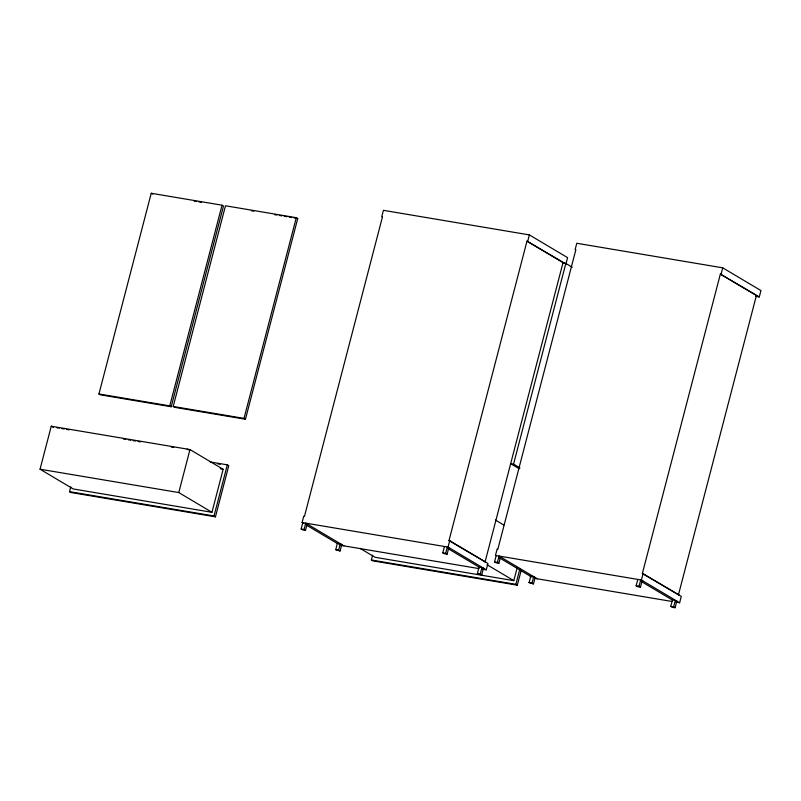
<?xml version="1.0" encoding="UTF-8"?>
<svg xmlns="http://www.w3.org/2000/svg" width="801" height="801" viewBox="0 0 801 801"><rect width="100%" height="100%" fill="white"/><g stroke="black" fill="none" stroke-linecap="round" stroke-linejoin="round"><path stroke-width="1.2" d="M40.05 469.216L51.254 426.212L189.977 449.561L223.149 469.296L211.945 512.3L73.211 488.95L40.05 469.216L178.783 492.565L211.945 512.3M210.182 461.957L227.324 464.84L228.766 465.701L215.449 516.835L70.939 492.505L69.497 491.644L70.738 486.888M98.944 393.972L151.229 193.271L222.037 205.196L223.479 206.057L171.204 406.748L100.385 394.823L98.944 393.972L169.762 405.887L171.204 406.748M169.762 405.887L222.037 205.196M173.206 406.467L225.481 205.777L296.29 217.692L297.732 218.553L245.456 419.243L174.648 407.329L173.206 406.467L244.015 418.392L245.456 419.243M178.783 492.565L189.977 449.561M215.449 516.835L214.007 515.974L227.324 464.84M244.015 418.392L296.29 217.692M303.539 523.383L302.097 522.522L303.759 516.154L304.48 516.275L382.477 216.831L381.757 216.701L383.419 210.333L529.371 234.903L567.579 257.642L565.927 264.01L526.988 241.151L448.991 540.605L485.756 562.172M305.221 523.664L307.153 523.994L305.491 530.362L302.598 529.872L301.156 529.02L302.818 522.642M305.491 530.362L304.05 529.501L305.712 523.133L343.919 545.871M335.769 549.606L337.421 543.238L341.757 544.58L340.095 550.948L335.769 549.606L340.095 550.948M338.653 550.097L340.315 543.719L336.7 543.118L306.743 525.296M521.341 569.731L517.316 585.181L372.805 560.86L371.364 559.999L372.605 555.243M447.108 554.202L445.666 553.341L447.328 546.973L448.77 547.834L447.108 554.202L444.225 553.721L442.783 552.86L444.435 546.492M449.711 540.725L487.919 563.463L486.267 569.831L448.049 547.093L449.711 540.725L448.991 540.605M527.709 241.281L529.371 234.903M481.721 574.798L480.28 573.937L481.932 567.569L483.373 568.42L481.721 574.798L478.828 574.307L477.386 573.446L479.048 567.078L448.019 548.615M485.036 562.052L563.033 262.608L526.988 241.151M519.979 467.964L513.551 464.149L565.836 263.449L562.943 262.968M500.515 556.925L498.863 563.293L495.969 562.803L494.527 561.952L496.189 555.574M498.863 563.293L497.421 562.432L499.073 556.064L537.291 578.803M360.11 548.385L375.088 557.296L513.811 580.655L517.236 567.508M517.316 585.181L515.874 584.33L519.899 568.87M529.131 582.537L530.793 576.169L535.128 577.511L533.466 583.879L529.131 582.537L533.466 583.879M532.024 583.028L533.686 576.65L530.072 576.049M640.48 587.133L639.038 586.272L640.7 579.904L642.142 580.765L640.48 587.133L637.586 586.652L636.144 585.791L637.806 579.423M642.352 573.536L720.359 274.082L759.288 296.941L760.95 290.573L722.742 267.834L576.78 243.264L575.128 249.632L575.849 249.762L497.842 549.206L497.121 549.085L495.469 555.453L641.421 580.024L679.628 602.763L681.291 596.395L643.083 573.656L642.352 573.536L679.128 595.103M641.421 580.024L643.083 573.656M721.08 274.212L722.742 267.834M675.083 607.729L673.641 606.868L675.303 600.5L676.745 601.351L675.083 607.729L672.199 607.238L670.757 606.377L672.409 600.009L641.391 581.546M678.407 594.983L756.404 295.539L720.359 274.082M563.033 262.608L563.764 262.728M756.404 295.539L757.125 295.659M194.172 201.121L196.615 201.532M199.059 201.942L201.502 202.353M251.334 210.743L253.777 211.154M274.533 214.648L276.976 215.058M279.419 215.469L281.862 215.88M284.305 216.29L286.738 216.701M289.181 217.111L291.624 217.522M294.067 217.942L297.732 218.553M755.673 296.34L759.288 296.941M513.551 464.149L510.668 463.659L519.228 468.755M56.811 427.764L59.274 428.175M61.737 428.585L64.2 429.006M66.663 429.416L69.126 429.837M123.294 438.948L125.747 439.369M128.21 439.779L130.673 440.19M133.136 440.61L135.599 441.021M138.062 441.441L140.525 441.852M171.304 447.038L173.757 447.449M217.742 463.849L220.195 464.26M220.255 468.805L223.149 469.296M302.097 522.522L448.049 547.093M448.77 547.834L449.491 547.954M642.142 580.765L642.863 580.885M301.156 529.02L304.05 529.501M442.783 552.86L445.666 553.341M494.527 561.952L497.421 562.432M636.144 585.791L639.038 586.272M69.497 491.644L214.007 515.974M479.048 567.078L482.653 567.689M672.409 600.009L676.024 600.62M338.863 544.099L341.757 544.58M483.373 568.42L484.094 568.54M676.745 601.351L677.466 601.481M340.305 545.261L478.968 568.6M482.653 569.221L486.267 569.831M534.878 578.392L672.339 601.531M676.014 602.152L679.628 602.763M477.386 573.446L480.28 573.937M670.757 606.377L673.641 606.868M371.364 559.999L515.874 584.33M565.836 263.449L572.254 267.274M151.229 193.271L152.671 194.132M495.408 520.029L503.869 525.066M499.043 557.586L531.514 576.9M487.068 564.745L513.811 580.655M187.094 449.081L188.535 449.932M51.254 426.212L53.397 427.484"/></g></svg>
